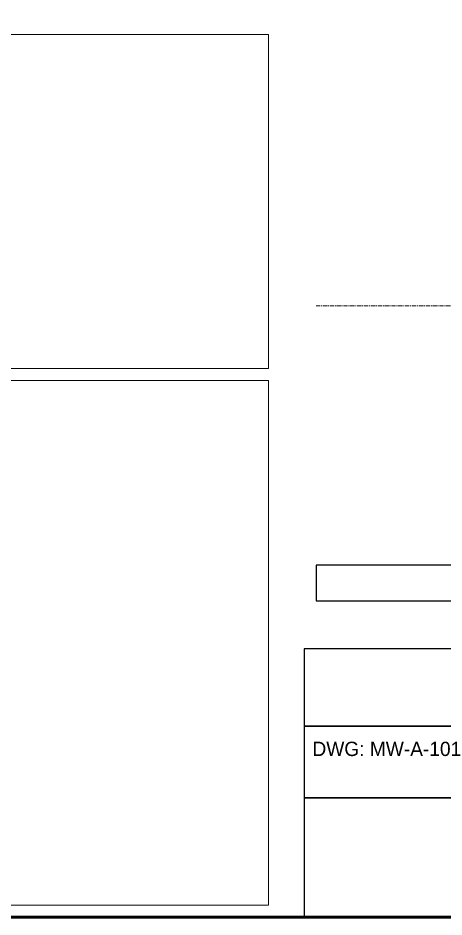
# Model space of a CAD drawing. Header units: millimetres. Extents: x 10 to 410, y 10 to 287.
# Drawn here: x 210 to 281.5, y 10 to 160.8 of the extents above; entities that cross this region are included whole.
import ezdxf
from ezdxf.enums import TextEntityAlignment as Align

# ---------------------------------------------------------------- set-up
doc = ezdxf.new("R2010")
doc.units = ezdxf.units.MM
doc.linetypes.add('CENTER', pattern=[1.15, 0.7, -0.15, 0.15, -0.15])
for name, color, linetype, lineweight in [('BORDER', 7, 'CONTINUOUS', 50), ('CENTER', 4, 'CENTER', 13), ('NOTES', 7, 'CONTINUOUS', 18), ('TITLE_BLOCK', 7, 'CONTINUOUS', 25)]:
    doc.layers.add(name, color=color, linetype=linetype, lineweight=lineweight)

msp = doc.modelspace()

# ---------------------------------------------------------------- linework, layer by layer
at = {"layer": 'BORDER'}
msp.add_lwpolyline([(10, 10), (410, 10), (410, 287), (10, 287)], close=True, dxfattribs=at)
at = {"layer": 'CENTER'}
msp.add_line((260, 112.5), (404, 112.5), dxfattribs=at)
at = {"layer": 'NOTES'}
for points in [[(14, 102), (252, 102), (252, 158), (14, 158)], [(14, 12), (252, 12), (252, 100), (14, 100)]]:
    msp.add_lwpolyline(points, close=True, dxfattribs=at)
at = {"layer": 'TITLE_BLOCK'}
for points in [[(260, 63), (404, 63), (404, 69), (260, 69)], [(258, 42), (408, 42), (408, 55), (258, 55)], [(258, 30), (333, 30), (333, 42), (258, 42)], [(258, 10), (408, 10), (408, 30), (258, 30)]]:
    msp.add_lwpolyline(points, close=True, dxfattribs=at)

# ---------------------------------------------------------------- texts
msp.add_text('DWG: MW-A-101', height=2.4, dxfattribs=at).set_placement((259.4, 38.2), align=Align.MIDDLE_LEFT)

doc.saveas('drawing.dxf')
